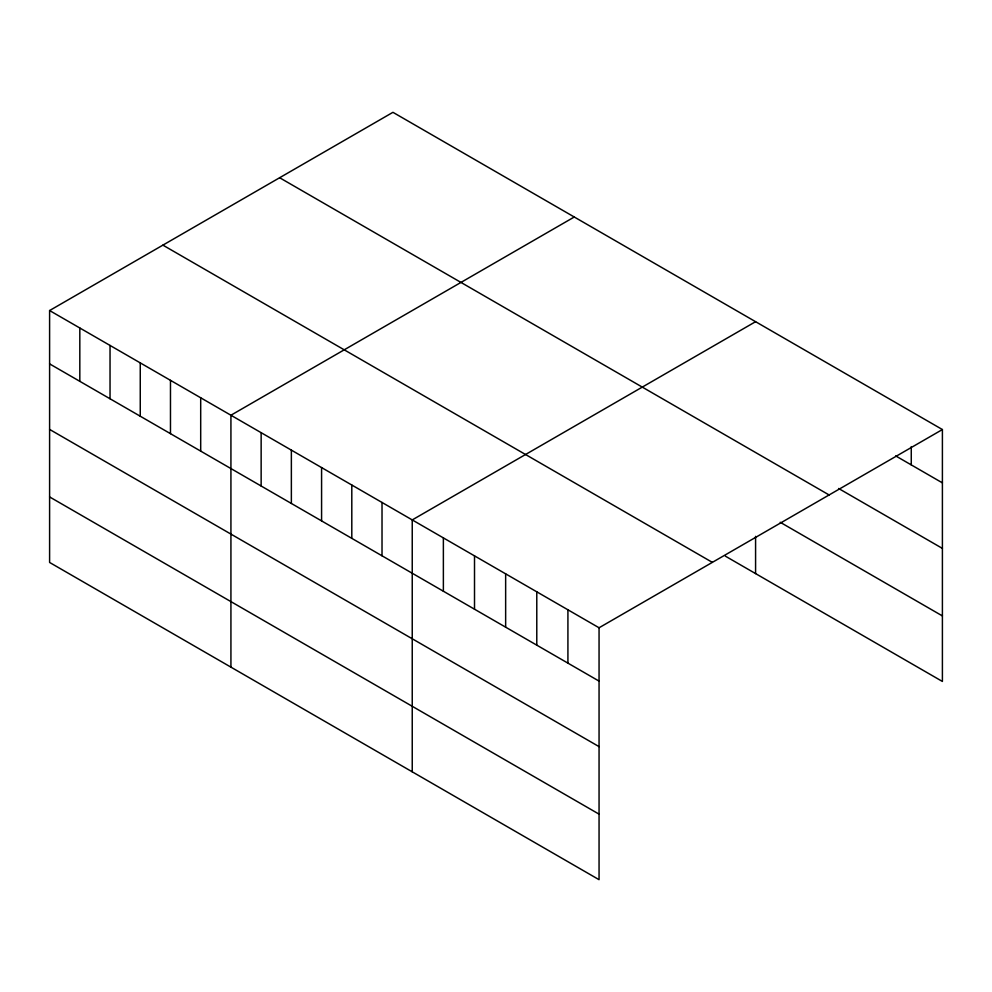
<?xml version="1.0" encoding="UTF-8"?>
<svg xmlns="http://www.w3.org/2000/svg" width="992" height="992" viewBox="0 0 992 992"><rect width="100%" height="100%" fill="white"/><g stroke="black" fill="none" stroke-linecap="round" stroke-linejoin="round"><path stroke-width="1.49" d="M49.6 310.546L599.056 627.775L599.056 879.681L49.6 562.452L49.6 310.546L392.944 112.319L942.4 429.548L942.4 681.454L725.363 556.14M574.269 217L230.925 415.239L230.925 667.145M755.582 321.693L412.238 519.92L412.238 771.826M599.056 627.775L942.4 429.548M895.702 455.911L942.4 482.868M838.612 488.486L942.4 548.402M279.645 177.742L829.101 494.958M780.233 522.288L942.4 615.92M162.899 245.136L712.355 562.365M49.6 363.878L599.056 681.107M49.6 429.412L599.056 746.629M49.6 496.93L599.056 814.147M911.264 446.611L911.264 464.901M755.582 536.362L755.582 573.587M567.92 609.795L567.92 663.127M536.784 591.827L536.784 645.147M505.647 573.847L505.647 627.18M474.511 555.867L474.511 609.2M443.374 537.9L443.374 591.22M382.019 502.473L382.019 555.793M351.8 485.026L351.8 538.346M321.582 467.579L321.582 520.899M291.363 450.132L291.363 503.452M261.144 432.686L261.144 486.006M200.694 397.792L200.694 451.112M170.475 380.345L170.475 433.665M140.256 362.898L140.256 416.218M110.038 345.452L110.038 398.772M79.819 327.992L79.819 381.325"/></g></svg>
